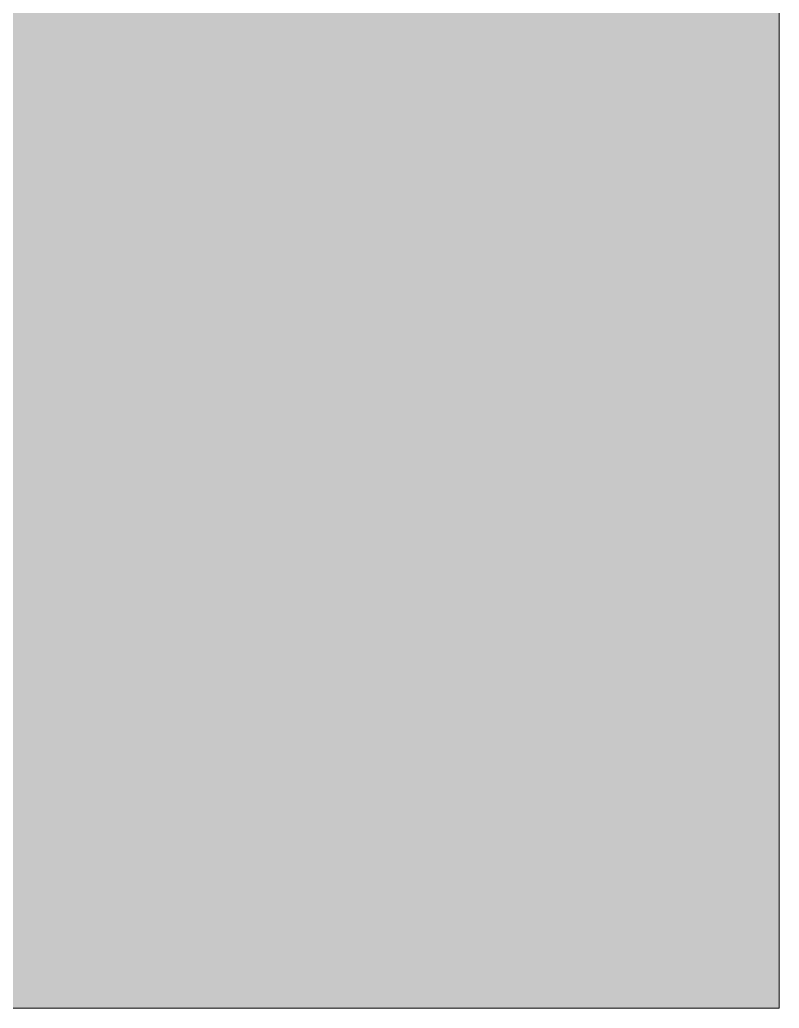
# Model space of a CAD drawing. Header units: metres. Extents: x -111189 to -108577, y -72951 to -72647.
# Drawn here: x -108777.89 to -108773.56, y -72951.18 to -72945.55 of the extents above; entities that cross this region are included whole.
import ezdxf

# ---------------------------------------------------------------- set-up
doc = ezdxf.new("R2010")
doc.units = ezdxf.units.M
doc.header["$MEASUREMENT"] = 0
doc.layers.add('00 - DESENHO 2D', color=7, linetype='Continuous')

msp = doc.modelspace()

# ---------------------------------------------------------------- hatches: boundary and pattern name
at = {"layer": '00 - DESENHO 2D', "linetype": 'Continuous', "lineweight": 13}
msp.add_hatch(color=251, dxfattribs=at).paths.add_polyline_path([(-108773.5623, -72942.3918), (-108774.0745, -72942.3918), (-108774.0745, -72940.8909), (-108774.2745, -72940.8909), (-108774.2745, -72942.3918), (-108776.2281, -72942.3832), (-108776.8769, -72942.3855), (-108777.8906, -72942.426), (-108777.8906, -72942.126), (-108779.0906, -72942.126), (-108779.0906, -72942.2963), (-108779.3706, -72942.2963), (-108779.3706, -72942.4665), (-108788.8906, -72942.4665), (-108788.8906, -72942.5466), (-108789.0406, -72942.5565), (-108789.0406, -72942.4665), (-108793.7957, -72942.4665), (-108793.7957, -72940.0458), (-108788.8406, -72940.0458), (-108788.8406, -72939.7519), (-108789.0406, -72939.7519), (-108789.0406, -72939.8458), (-108793.7955, -72939.8458), (-108793.7955, -72939.7486), (-108794.0062, -72939.7486), (-108794.0062, -72942.7426), (-108794.856, -72942.7426), (-108796.6559, -72942.8146), (-108797.6299, -72942.7426), (-108797.6299, -72951.1828), (-108773.5623, -72951.1828)])

# ---------------------------------------------------------------- linework, layer by layer
at = {"layer": '00 - DESENHO 2D', "color": 7, "linetype": 'Continuous', "lineweight": 5, "flags": 128}
msp.add_lwpolyline([(-108797.6299, -72951.1828), (-108773.5623, -72951.1828), (-108773.5623, -72942.3918), (-108774.0745, -72942.3918), (-108774.0745, -72940.8909), (-108774.2745, -72940.8909), (-108774.2745, -72942.3918), (-108776.2281, -72942.3832), (-108776.8769, -72942.3855), (-108777.8906, -72942.426)], dxfattribs=at)

doc.saveas('drawing.dxf')
